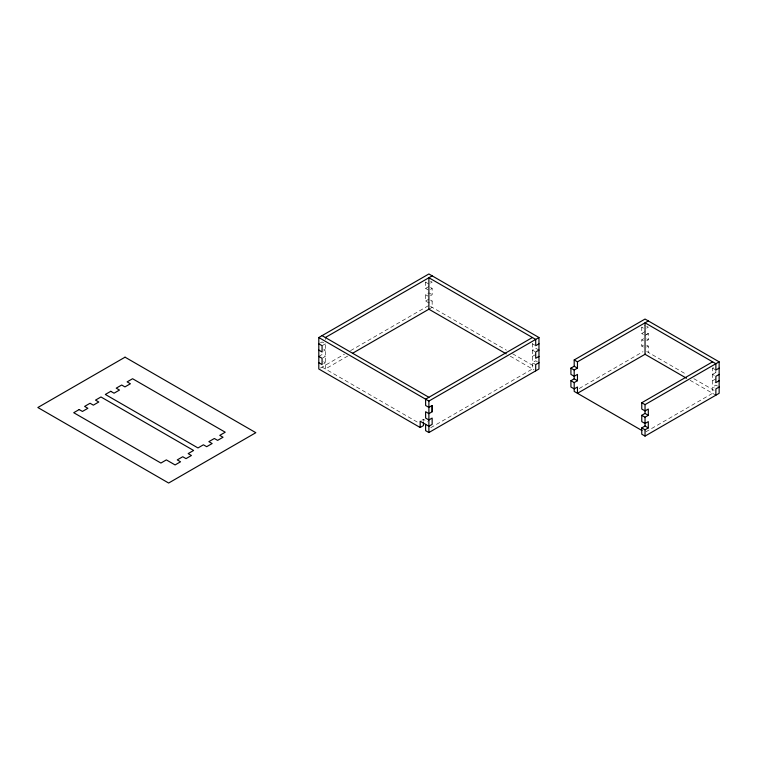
<?xml version="1.0" encoding="UTF-8"?>
<svg xmlns="http://www.w3.org/2000/svg" width="757" height="757" viewBox="0 0 757 757"><rect width="100%" height="100%" fill="white"/><g stroke="black" fill="none" stroke-linecap="round" stroke-linejoin="round"><path stroke-width="0.57" stroke-dasharray="3.79 2.84" d="M320.438 342.874L322.075 341.927L325.34 343.82L325.34 368.99L347.718 356.064M428.888 286.515L425.614 288.445L425.614 282.153L428.065 280.733M322.075 345.703L325.34 343.82M430.515 283.09L432.152 282.153L428.888 280.26M323.703 351.049L325.34 350.075L322.075 348.22M430.515 289.382L432.152 288.408L432.152 294.738L430.515 295.675M318.801 356.405L322.075 354.513L325.34 356.405L322.889 357.815M428.888 309.206L432.152 307.323L432.152 301.031L428.888 302.914L425.614 301.031L425.614 294.738L428.888 292.845L432.152 294.738M425.614 301.031L428.888 299.138M323.703 363.634L325.34 362.698L322.075 360.805M320.438 368.044L344.454 354.181M350.557 350.652L428.888 305.431M430.705 427.714L532.426 368.99L532.426 343.82L534.877 342.401M421.8 420.267L423.437 419.331L427.979 421.952M535.701 354.513L532.426 356.405L534.877 357.815M645.04 331.604L641.766 333.525L641.766 327.232L645.04 325.34M646.667 328.169L648.304 327.232L646.667 326.286M646.667 334.433L648.304 333.487L648.304 339.817L646.667 340.754M645.04 335.408L648.304 333.525L646.667 332.541M643.403 347.047L641.766 346.11L641.766 339.817L645.04 337.925M641.766 346.11L643.403 345.164M646.667 347.047L648.304 346.11L648.304 352.402M579.247 388.492L643.015 351.683M645.816 431.868L712.611 393.299L712.611 368.129L715.876 366.246M712.611 374.422L715.876 372.501L717.513 373.475M715.876 378.831L712.611 380.714L715.876 382.607M641.766 327.232L643.403 328.169M712.611 368.129L715.876 370.022M641.766 333.487L643.403 334.462M712.611 374.393L714.248 375.368M646.667 338.871L648.304 339.817M641.766 339.817L643.403 340.754M646.667 345.164L648.304 346.11M717.513 386.061L715.876 385.124L712.611 387.007L714.248 387.953M646.667 351.456L686.76 374.601M693.847 378.689L714.088 390.375M690.081 380.298L715.876 395.192M425.614 282.153L428.888 284.036M532.426 343.82L534.877 345.23M430.515 287.461L432.152 288.445M538.965 350.113L535.701 348.182L532.426 350.113L534.877 351.522M425.614 288.408L428.065 289.855M425.614 294.738L428.065 296.148M430.515 300.084L432.152 301.031M537.328 361.751L535.701 360.805L532.426 362.698L535.701 364.581M430.515 306.377L506.414 350.188M512.517 353.718L534.896 366.634M510.265 356.187L534.063 369.927M322.075 367.098L419.34 423.258M715.876 370.419L715.876 372.539M423.437 419.331L423.437 421.422M325.34 337.527L325.34 339.619"/><path stroke-width="1.14" d="M425.614 424.365L425.614 430.657L428.888 432.54L428.888 413.663L432.152 411.742L432.152 405.487L428.888 407.37L425.614 405.487L425.614 399.194L532.426 337.527M428.888 432.54L538.965 368.99L538.965 337.527L428.888 273.968L318.801 337.527L318.801 368.99L420.163 427.506L423.437 425.623L423.437 422.472M325.34 337.527L432.152 275.86M352.809 353.131L429.105 309.083M318.801 337.527L428.888 401.078L538.965 337.527M538.965 343.82L535.701 345.703L535.701 339.41L428.888 277.743L428.888 309.206L506.196 353.841M538.965 350.075L535.701 351.996L535.701 358.288L538.965 356.405M538.965 362.698L535.701 364.581L535.701 370.873M645.267 354.153L577.459 393.299L577.459 387.007L574.194 388.899L570.92 387.007L570.92 380.714L574.194 382.607L577.459 380.714L577.459 374.393L574.194 376.276L570.92 374.393L570.92 368.129L574.194 366.246L574.194 359.954L645.04 319.047L719.15 361.837L719.15 393.299L645.04 436.089L641.766 434.206L641.766 427.913L645.04 426.021L648.304 427.913L648.304 421.621L645.04 423.504L641.766 421.621L641.766 415.328L645.04 413.436L648.304 415.328L648.304 409.035L645.04 410.919L641.766 409.035L641.766 402.743L712.611 361.837M574.194 359.954L577.459 361.837L648.304 320.94M570.92 368.129L574.194 370.022L577.459 368.129L577.459 361.837M570.92 380.714L574.194 378.831L577.459 380.714M641.766 402.743L645.04 404.626L719.15 361.837M719.15 368.129L715.876 370.022L715.876 363.729L645.04 322.823L645.04 354.285L686.533 378.245M641.766 415.328L645.04 417.211L648.304 415.328M719.15 374.393L715.876 376.314L715.876 382.607L719.15 380.714M641.766 427.913L645.04 429.796L648.304 427.913M719.15 387.007L715.876 388.899L715.876 395.192M574.194 366.246L577.459 368.129M641.964 430.544L574.194 391.416L574.194 382.607M322.075 335.635L428.888 397.302M318.801 343.82L322.075 345.703L322.075 351.996L318.801 350.075M318.801 356.405L322.075 358.288L322.075 364.581L318.801 362.698M645.04 404.626L645.04 413.436M645.04 417.211L645.04 426.021M645.04 429.796L645.04 436.089M574.194 370.022L574.194 378.831M432.152 405.487L432.152 411.78M428.888 401.078L428.888 413.634L425.614 411.742L425.614 418.072L428.888 419.955L432.152 418.072L432.152 424.365L428.888 426.248L420.163 421.214L420.163 427.506M125.047 357.181L37.85 407.521L168.641 483.032L255.838 432.692L125.047 357.181M79.173 409.556L73.722 412.707L160.91 463.047L166.36 459.896L175.085 464.93L180.535 461.789L177.261 459.896L182.74 456.736L186.014 458.628L191.426 455.496L188.162 453.604L193.612 450.462L100.965 396.971L95.514 400.122L98.789 402.005L93.338 405.156L90.064 403.263L84.614 406.414L87.888 408.297L82.437 411.448L79.173 409.556M110.777 391.312L105.327 394.454L197.974 447.945L203.415 444.794L206.689 446.687L212.14 443.536L208.866 441.653L214.345 438.492L217.619 440.375L223.041 437.243L219.767 435.36L225.217 432.209L132.579 378.727L127.129 381.869L130.393 383.761L124.943 386.903L121.678 385.02L116.228 388.161L119.492 390.054L114.042 393.195L110.777 391.312"/></g></svg>
